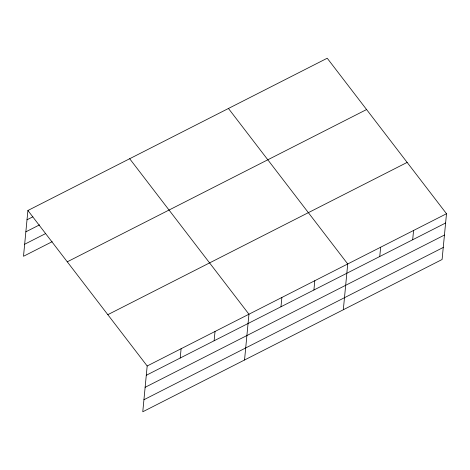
<?xml version="1.0" encoding="UTF-8"?>
<svg xmlns="http://www.w3.org/2000/svg" width="470" height="470" viewBox="0 0 470 470"><rect width="100%" height="100%" fill="white"/><g stroke="black" fill="none" stroke-linecap="round" stroke-linejoin="round"><path stroke-width="0.7" d="M27.906 210.501L147.181 365.989L142.774 411.773L442.094 259.499L446.5 213.721L327.226 58.227L27.906 210.501L23.5 256.279L52.205 241.68M180.21 358.022L181.103 348.734M214.132 340.768L215.025 331.479M244.541 359.997L248.947 314.219L129.679 158.731M280.978 306.757L281.877 297.469M313.907 290.008L314.8 280.719M343.317 309.748L347.724 263.97L228.449 108.476M379.754 256.508L380.647 247.22M412.678 239.759L413.577 230.47M27.013 219.79L32.882 216.805M25.856 231.833L39.556 224.86M24.657 244.241L45.537 233.619M67.269 261.813L366.588 109.539M107.824 314.677L407.137 162.409M147.181 365.989L446.5 213.721M146.287 375.283L445.607 223.009M145.124 387.321L444.444 235.053M143.932 399.729L443.251 247.455"/></g></svg>
